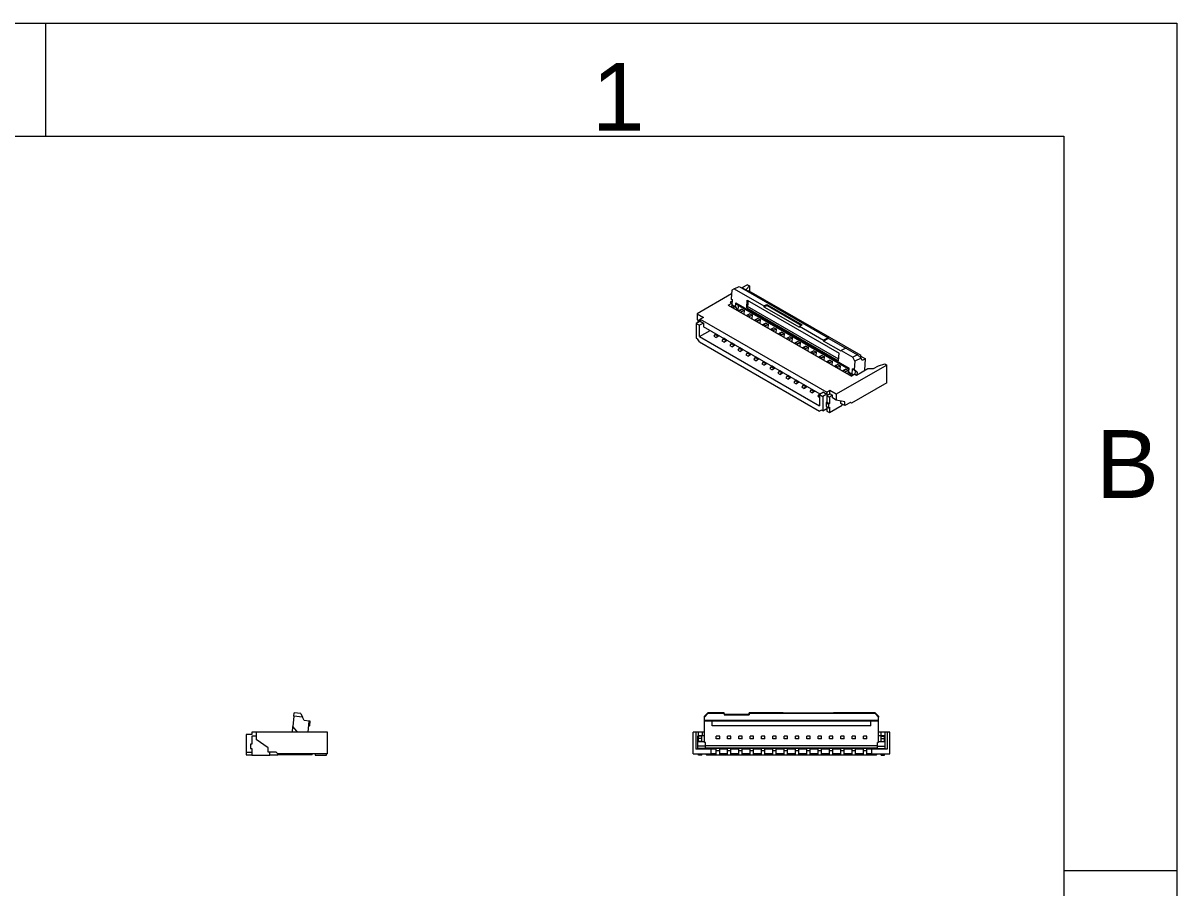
# Model space of a CAD drawing. Header units: millimetres. Extents: x 0 to 100, y 0 to 75.
# Drawn here: x 49 to 100, y 36.8 to 75 of the extents above; entities that cross this region are included whole.
import ezdxf

# ---------------------------------------------------------------- set-up
doc = ezdxf.new("R2010")
doc.units = ezdxf.units.MM
doc.layers.add('1', color=7, linetype='Continuous', true_color=0xffffff)
doc.layers.add('256', color=7, linetype='Continuous', true_color=0xffffff)
doc.styles.add('Arial', font='Arial')

msp = doc.modelspace()

# ---------------------------------------------------------------- linework, layer by layer
at = {"layer": '1', "color": 7, "linetype": 'Continuous', "lineweight": 13}
for p, q in [((80.436091, 63.252257), (80.320781, 63.186149)), ((80.436091, 63.252257), (80.647416, 63.352917)), ((80.436091, 63.252257), (81.744239, 62.496998)), ((80.647416, 63.352917), (84.586001, 61.078974)), ((81.019948, 63.428525), (80.768184, 63.283169)), ((80.797584, 63.290321), (80.774708, 63.279424)), ((80.797584, 63.290321), (81.045071, 63.147434)), ((81.104801, 63.379536), (80.96338, 63.216236)), ((81.019948, 63.428525), (81.104801, 63.379536)), ((81.104801, 63.379536), (81.104801, 63.150059)), ((80.308542, 63.017795), (78.792562, 62.142543)), ((80.320781, 63.186149), (80.293077, 62.804511)), ((80.362712, 62.748889), (80.293077, 62.804511)), ((80.293077, 62.804511), (80.363788, 62.763686)), ((80.347119, 62.534065), (80.363788, 62.763686)), ((80.96338, 63.216236), (80.944639, 63.205416)), ((80.96338, 63.216236), (80.96338, 63.194598)), ((80.986013, 62.404029), (81.010664, 62.743617)), ((81.010664, 62.743617), (85.069457, 60.400272)), ((81.080292, 63.16421), (81.045071, 63.147434)), ((81.080292, 63.16421), (86.030039, 60.306472)), ((80.17142, 62.530379), (80.319913, 62.616111)), ((80.17142, 62.530379), (85.616142, 59.386867)), ((80.360719, 62.72132), (80.249202, 62.656936)), ((80.249202, 62.656936), (80.319913, 62.616111)), ((80.319913, 62.477307), (80.291627, 62.460976)), ((80.319913, 62.616111), (80.319913, 62.477307)), ((80.350199, 62.576443), (80.31992, 62.558961)), ((80.347119, 62.534065), (80.426541, 62.383086)), ((80.347119, 62.534065), (80.495612, 62.448333)), ((80.387088, 62.405864), (80.393625, 62.409637)), ((80.393098, 62.402395), (80.395921, 62.441287)), ((80.495612, 62.448333), (80.508268, 62.622678)), ((80.495612, 62.448333), (80.575033, 62.297354)), ((80.568268, 62.537319), (80.508268, 62.622678)), ((80.508268, 62.622678), (85.514584, 59.73228)), ((85.510988, 59.683638), (80.568268, 62.537319)), ((80.612301, 62.275839), (80.628748, 62.5024)), ((80.684073, 62.299719), (80.627502, 62.267058)), ((80.775593, 62.343234), (80.684073, 62.299719)), ((80.684073, 62.299719), (80.790139, 62.238482)), ((80.790139, 62.238482), (80.733568, 62.20582)), ((80.775593, 62.343234), (80.881659, 62.281996)), ((80.881659, 62.281996), (80.790139, 62.238482)), ((80.87123, 62.13833), (80.881659, 62.281996)), ((80.986013, 62.404029), (81.024315, 62.463254)), ((80.986013, 62.404029), (85.044806, 60.060684)), ((81.043299, 62.724774), (81.024315, 62.463254)), ((85.050447, 60.138765), (81.024315, 62.463254)), ((81.741157, 62.454549), (81.867952, 62.514945)), ((81.744239, 62.496998), (81.741157, 62.454549)), ((81.741157, 62.454549), (83.310934, 61.548238)), ((81.744239, 62.496998), (81.871034, 62.557394)), ((81.867952, 62.514945), (81.871034, 62.557394)), ((83.398828, 61.631094), (81.867952, 62.514945)), ((81.871034, 62.557394), (83.440811, 61.651083)), ((78.933983, 61.815945), (78.757207, 61.713883)), ((78.757207, 61.713883), (78.898628, 61.632233)), ((78.757207, 61.713883), (78.757207, 61.06885)), ((78.792562, 62.142543), (78.792562, 61.881264)), ((78.792562, 62.142543), (79.075405, 61.979244)), ((78.792562, 61.881264), (78.859739, 61.84248)), ((78.933983, 61.885347), (78.817311, 61.817986)), ((78.877414, 61.783285), (78.817311, 61.817986)), ((78.817311, 61.817986), (78.817311, 61.748583)), ((79.075405, 61.734295), (78.898628, 61.632233)), ((79.075405, 61.979244), (78.933983, 61.897594)), ((78.933983, 61.897594), (78.933983, 61.815945)), ((78.933983, 61.897594), (84.520127, 58.672433)), ((78.933983, 61.815945), (79.075405, 61.734295)), ((79.075405, 61.734295), (79.075405, 61.570996)), ((80.860848, 62.132336), (80.87123, 62.13833)), ((81.037626, 62.095595), (80.981055, 62.062934)), ((81.129146, 62.139109), (81.037626, 62.095595)), ((81.037626, 62.095595), (81.143692, 62.034357)), ((81.143692, 62.034357), (81.087121, 62.001696)), ((81.129146, 62.139109), (81.235212, 62.077872)), ((81.235212, 62.077872), (81.143692, 62.034357)), ((81.214402, 61.928212), (81.224783, 61.934206)), ((81.224783, 61.934206), (81.235212, 62.077872)), ((81.391179, 61.891471), (81.334609, 61.858809)), ((81.4827, 61.934985), (81.391179, 61.891471)), ((81.391179, 61.891471), (81.497245, 61.830233)), ((81.497245, 61.830233), (81.440675, 61.797572)), ((81.4827, 61.934985), (81.588766, 61.873748)), ((81.588766, 61.873748), (81.497245, 61.830233)), ((81.567955, 61.724088), (81.578337, 61.730082)), ((81.578337, 61.730082), (81.588766, 61.873748)), ((81.836253, 61.730861), (81.744733, 61.687346)), ((81.836253, 61.730861), (81.942319, 61.669624)), ((78.898628, 61.13417), (78.898628, 61.632233)), ((78.898628, 61.13417), (79.365333, 61.403622)), ((84.237257, 58.590799), (79.075405, 61.570996)), ((79.595154, 61.23393), (79.528044, 61.150553)), ((79.735336, 61.187182), (79.62927, 61.248419)), ((81.744733, 61.687346), (81.688162, 61.654685)), ((81.744733, 61.687346), (81.850799, 61.626109)), ((81.850799, 61.626109), (81.794228, 61.593448)), ((81.942319, 61.669624), (81.850799, 61.626109)), ((81.921509, 61.519964), (81.93189, 61.525958)), ((81.93189, 61.525958), (81.942319, 61.669624)), ((82.098286, 61.483222), (82.041715, 61.450561)), ((82.189807, 61.526737), (82.098286, 61.483222)), ((82.098286, 61.483222), (82.204352, 61.421985)), ((82.204352, 61.421985), (82.147781, 61.389324)), ((82.189807, 61.526737), (82.295873, 61.4655)), ((82.295873, 61.4655), (82.204352, 61.421985)), ((82.275062, 61.31584), (82.285444, 61.321834)), ((82.285444, 61.321834), (82.295873, 61.4655)), ((82.45184, 61.279098), (82.395269, 61.246437)), ((82.54336, 61.322613), (82.45184, 61.279098)), ((82.45184, 61.279098), (82.557906, 61.217861)), ((82.557906, 61.217861), (82.501335, 61.1852)), ((82.54336, 61.322613), (82.649426, 61.261376)), ((82.649426, 61.261376), (82.557906, 61.217861)), ((82.638997, 61.11771), (82.649426, 61.261376)), ((83.314016, 61.590687), (83.310934, 61.548238)), ((83.314016, 61.590687), (83.440811, 61.651083)), ((83.314016, 61.590687), (84.374676, 60.978314)), ((78.757207, 61.06885), (78.813775, 61.03619)), ((78.891557, 60.901468), (78.813775, 61.03619)), ((78.891557, 60.901468), (84.209, 57.831441)), ((78.898628, 61.13417), (84.201929, 58.072308)), ((79.528044, 61.150553), (79.63411, 61.089315)), ((79.70122, 61.172692), (79.63411, 61.089315)), ((79.764126, 61.16438), (79.63411, 61.089315)), ((79.764126, 61.16438), (79.737003, 61.186044)), ((79.948707, 61.029806), (79.881598, 60.946428)), ((79.881598, 60.946428), (79.987664, 60.885191)), ((80.08889, 60.983058), (79.982824, 61.044295)), ((80.054773, 60.968568), (79.987664, 60.885191)), ((80.117679, 60.960255), (79.987664, 60.885191)), ((80.117679, 60.960255), (80.090557, 60.98192)), ((80.302261, 60.825681), (80.235151, 60.742304)), ((80.235151, 60.742304), (80.341217, 60.681067)), ((80.442443, 60.778934), (80.336377, 60.840171)), ((80.408327, 60.764444), (80.341217, 60.681067)), ((80.471232, 60.756131), (80.341217, 60.681067)), ((80.471232, 60.756131), (80.44411, 60.777796)), ((82.628615, 61.111716), (82.638997, 61.11771)), ((82.805393, 61.074974), (82.748822, 61.042313)), ((82.896913, 61.118489), (82.805393, 61.074974)), ((82.805393, 61.074974), (82.911459, 61.013737)), ((82.911459, 61.013737), (82.854888, 60.981076)), ((82.896913, 61.118489), (83.002979, 61.057251)), ((83.002979, 61.057251), (82.911459, 61.013737)), ((82.982169, 60.907592), (82.99255, 60.913585)), ((82.99255, 60.913585), (83.002979, 61.057251)), ((83.158946, 60.87085), (83.102376, 60.838189)), ((83.250467, 60.914365), (83.158946, 60.87085)), ((83.158946, 60.87085), (83.265012, 60.809613)), ((83.265012, 60.809613), (83.208442, 60.776951)), ((83.250467, 60.914365), (83.356533, 60.853127)), ((83.356533, 60.853127), (83.265012, 60.809613)), ((83.335722, 60.703467), (83.346104, 60.709461)), ((83.346104, 60.709461), (83.356533, 60.853127)), ((83.60402, 60.71024), (83.5125, 60.666726)), ((83.60402, 60.71024), (83.710086, 60.649003)), ((84.603254, 61.046212), (84.371595, 60.935866)), ((84.374676, 60.978314), (84.371595, 60.935866)), ((85.156483, 60.48271), (84.371595, 60.935866)), ((84.586001, 61.078974), (84.374676, 60.978314)), ((84.586001, 61.078974), (84.603254, 61.046212)), ((85.349242, 60.615515), (84.603254, 61.046212)), ((80.655814, 60.621557), (80.588704, 60.53818)), ((80.588704, 60.53818), (80.69477, 60.476943)), ((80.795997, 60.57481), (80.689931, 60.636047)), ((80.76188, 60.56032), (80.69477, 60.476943)), ((80.824786, 60.552007), (80.69477, 60.476943)), ((80.824786, 60.552007), (80.797664, 60.573672)), ((81.009367, 60.417433), (80.942258, 60.334056)), ((80.942258, 60.334056), (81.048324, 60.272819)), ((81.14955, 60.370686), (81.043484, 60.431923)), ((81.115434, 60.356196), (81.048324, 60.272819)), ((81.178339, 60.347883), (81.048324, 60.272819)), ((81.178339, 60.347883), (81.151217, 60.369547)), ((81.362921, 60.213309), (81.295811, 60.129932)), ((81.503103, 60.166561), (81.397037, 60.227799)), ((83.5125, 60.666726), (83.455929, 60.634065)), ((83.5125, 60.666726), (83.618566, 60.605488)), ((83.618566, 60.605488), (83.561995, 60.572827)), ((83.710086, 60.649003), (83.618566, 60.605488)), ((83.689276, 60.499343), (83.699657, 60.505337)), ((83.699657, 60.505337), (83.710086, 60.649003)), ((83.866053, 60.462602), (83.809482, 60.42994)), ((83.957573, 60.506116), (83.866053, 60.462602)), ((83.866053, 60.462602), (83.972119, 60.401364)), ((83.972119, 60.401364), (83.915548, 60.368703)), ((83.957573, 60.506116), (84.06364, 60.444879)), ((84.06364, 60.444879), (83.972119, 60.401364)), ((84.042829, 60.295219), (84.053211, 60.301213)), ((84.053211, 60.301213), (84.06364, 60.444879)), ((84.219607, 60.258477), (84.163036, 60.225816)), ((84.311127, 60.301992), (84.219607, 60.258477)), ((84.219607, 60.258477), (84.325673, 60.19724)), ((84.325673, 60.19724), (84.269102, 60.164579)), ((84.311127, 60.301992), (84.417193, 60.240755)), ((84.417193, 60.240755), (84.325673, 60.19724)), ((84.406764, 60.097089), (84.417193, 60.240755)), ((85.044806, 60.060684), (85.069457, 60.400272)), ((85.159564, 60.525159), (85.156483, 60.48271)), ((85.370889, 60.625818), (85.159564, 60.525159)), ((85.159564, 60.525159), (85.668681, 60.23122)), ((85.370889, 60.625818), (85.880006, 60.33188)), ((85.880006, 60.33188), (85.668681, 60.23122)), ((85.765503, 60.042637), (85.668681, 60.23122)), ((85.880006, 60.33188), (86.037832, 60.172355)), ((86.030039, 60.306472), (85.994819, 60.289696)), ((85.994819, 60.289696), (86.242306, 60.146809)), ((86.027454, 60.270853), (86.030039, 60.306472)), ((81.295811, 60.129932), (81.401877, 60.068695)), ((81.468987, 60.152072), (81.401877, 60.068695)), ((81.531892, 60.143759), (81.401877, 60.068695)), ((81.531892, 60.143759), (81.50477, 60.165423)), ((81.716474, 60.009185), (81.649365, 59.925808)), ((81.649365, 59.925808), (81.755431, 59.86457)), ((81.856657, 59.962437), (81.750591, 60.023675)), ((81.82254, 59.947948), (81.755431, 59.86457)), ((81.885446, 59.939635), (81.755431, 59.86457)), ((81.885446, 59.939635), (81.858324, 59.961299)), ((82.070028, 59.805061), (82.002918, 59.721684)), ((82.002918, 59.721684), (82.108984, 59.660446)), ((82.21021, 59.758313), (82.104144, 59.81955)), ((82.176094, 59.743823), (82.108984, 59.660446)), ((82.238999, 59.735511), (82.108984, 59.660446)), ((82.238999, 59.735511), (82.211877, 59.757175)), ((84.396382, 60.091095), (84.406764, 60.097089)), ((84.57316, 60.054353), (84.516589, 60.021692)), ((84.66468, 60.097868), (84.57316, 60.054353)), ((84.57316, 60.054353), (84.679226, 59.993116)), ((84.679226, 59.993116), (84.622655, 59.960455)), ((84.66468, 60.097868), (84.770746, 60.036631)), ((84.770746, 60.036631), (84.679226, 59.993116)), ((84.749936, 59.886971), (84.760317, 59.892965)), ((84.760317, 59.892965), (84.770746, 60.036631)), ((84.926713, 59.850229), (84.870143, 59.817568)), ((85.018234, 59.893744), (84.926713, 59.850229)), ((84.926713, 59.850229), (85.032779, 59.788992)), ((87.171777, 59.876765), (84.944391, 58.590783)), ((85.032779, 59.788992), (84.976209, 59.756331)), ((85.018234, 59.893744), (85.1243, 59.832507)), ((85.1243, 59.832507), (85.032779, 59.788992)), ((85.103489, 59.682847), (85.113871, 59.688841)), ((85.113871, 59.688841), (85.1243, 59.832507)), ((85.371787, 59.68962), (85.280267, 59.646105)), ((85.371787, 59.68962), (85.477853, 59.628382)), ((85.501928, 59.557935), (85.514584, 59.73228)), ((85.65042, 59.472203), (85.667089, 59.701824)), ((85.789218, 59.604271), (85.667089, 59.701824)), ((85.737799, 59.660999), (85.667089, 59.701824)), ((85.765503, 60.042637), (85.737799, 59.660999)), ((86.037832, 60.172355), (85.765503, 60.042637)), ((85.835346, 59.431775), (86.337391, 59.721631)), ((86.089592, 60.074067), (86.037832, 60.172355)), ((86.242306, 60.146809), (86.089592, 60.074067)), ((86.205932, 59.64574), (86.242306, 60.146809)), ((86.337391, 59.721631), (86.59195, 59.721631)), ((86.59195, 59.721631), (86.804082, 59.844105)), ((86.804082, 59.844105), (87.086925, 59.925755)), ((87.086925, 59.925755), (87.171777, 59.876765)), ((87.171777, 59.092929), (87.171777, 59.876765)), ((82.423581, 59.600937), (82.356471, 59.517559)), ((82.356471, 59.517559), (82.462537, 59.456322)), ((82.563763, 59.554189), (82.457697, 59.615426)), ((82.529647, 59.539699), (82.462537, 59.456322)), ((82.592553, 59.531386), (82.462537, 59.456322)), ((82.592553, 59.531386), (82.56543, 59.553051)), ((82.777134, 59.396812), (82.710025, 59.313435)), ((82.710025, 59.313435), (82.816091, 59.252198)), ((82.917317, 59.350065), (82.811251, 59.411302)), ((82.8832, 59.335575), (82.816091, 59.252198)), ((82.946106, 59.327262), (82.816091, 59.252198)), ((82.946106, 59.327262), (82.918984, 59.348927)), ((83.130688, 59.192688), (83.063578, 59.109311)), ((83.27087, 59.145941), (83.164804, 59.207178)), ((85.280267, 59.646105), (85.223696, 59.613444)), ((85.280267, 59.646105), (85.386333, 59.584868)), ((85.386333, 59.584868), (85.329764, 59.552208)), ((85.477853, 59.628382), (85.386333, 59.584868)), ((85.457042, 59.478723), (85.467424, 59.484716)), ((85.467424, 59.484716), (85.477853, 59.628382)), ((85.501928, 59.557935), (85.581349, 59.406956)), ((85.501928, 59.557935), (85.65042, 59.472203)), ((85.764635, 59.472599), (85.616142, 59.386867)), ((85.65042, 59.472203), (85.676868, 59.421926)), ((85.859929, 59.563446), (85.737799, 59.660999)), ((85.764635, 59.472599), (85.835346, 59.431775)), ((85.779056, 59.464273), (85.789218, 59.604271)), ((85.859929, 59.563446), (85.789218, 59.604271)), ((85.859929, 59.563446), (85.851028, 59.440824)), ((83.063578, 59.109311), (83.169644, 59.048074)), ((83.236754, 59.131451), (83.169644, 59.048074)), ((83.299659, 59.123138), (83.169644, 59.048074)), ((83.299659, 59.123138), (83.272537, 59.144802)), ((83.484241, 58.988564), (83.417132, 58.905187)), ((83.417132, 58.905187), (83.523198, 58.84395)), ((83.624424, 58.941817), (83.518358, 59.003054)), ((83.590307, 58.927327), (83.523198, 58.84395)), ((83.653213, 58.919014), (83.523198, 58.84395)), ((83.653213, 58.919014), (83.626091, 58.940678)), ((83.837795, 58.78444), (83.770685, 58.701063)), ((83.770685, 58.701063), (83.876751, 58.639826)), ((83.977977, 58.737692), (83.871911, 58.79893)), ((83.943861, 58.723203), (83.876751, 58.639826)), ((84.006766, 58.71489), (83.876751, 58.639826)), ((84.006766, 58.71489), (83.979644, 58.736554)), ((84.378706, 58.672433), (84.201929, 58.570371)), ((84.378706, 58.672433), (84.520127, 58.590783)), ((84.661548, 58.754082), (84.520127, 58.672433)), ((84.520127, 58.672433), (84.520127, 58.590783)), ((84.661548, 58.59487), (84.661548, 58.754082)), ((84.944391, 58.590783), (84.661548, 58.754082)), ((87.171777, 59.092929), (85.616142, 58.194782)), ((84.191348, 58.580316), (84.124238, 58.496939)), ((84.124238, 58.496939), (84.201928, 58.452084)), ((84.201929, 58.570371), (84.34335, 58.488721)), ((84.201929, 58.570371), (84.201929, 58.072308)), ((84.234858, 58.589382), (84.225464, 58.594806)), ((84.520127, 58.590783), (84.34335, 58.488721)), ((84.34335, 58.488721), (84.34335, 57.843689)), ((84.530734, 58.233566), (84.495378, 58.213153)), ((84.495378, 58.213153), (84.495378, 58.049854)), ((84.495378, 58.213153), (84.601444, 58.151916)), ((84.672155, 58.600989), (84.530734, 58.51934)), ((84.530734, 58.51934), (84.6368, 58.458102)), ((84.530734, 58.51934), (84.530734, 58.233566)), ((84.530734, 58.233566), (84.6368, 58.172329)), ((84.6368, 58.172329), (84.601444, 58.151916)), ((84.601444, 58.151916), (84.601444, 57.988617)), ((84.778221, 58.539752), (84.6368, 58.458102)), ((84.6368, 58.458102), (84.6368, 58.172329)), ((84.672155, 58.600989), (84.778221, 58.539752)), ((84.778221, 58.425443), (84.778221, 58.539752)), ((84.944391, 58.329504), (84.778221, 58.425443)), ((84.944391, 58.590783), (84.944391, 58.329504)), ((85.318037, 58.243125), (84.944391, 58.329504)), ((85.151867, 58.175764), (85.151867, 58.281539)), ((85.318037, 58.079826), (85.151867, 58.175764)), ((85.202485, 58.098844), (85.202485, 58.146541)), ((85.318037, 58.079826), (85.318037, 58.243125)), ((85.566645, 58.22336), (85.318037, 58.079826)), ((85.616142, 58.194782), (85.566645, 58.22336)), ((84.286782, 57.876349), (84.209, 57.831441)), ((84.34335, 57.843689), (84.286782, 57.876349)), ((84.34335, 57.843689), (84.530743, 57.95188)), ((84.495378, 58.049854), (84.601444, 57.988617)), ((84.530734, 58.02944), (84.530734, 57.833483)), ((84.530734, 57.833483), (84.6368, 57.772245)), ((84.601444, 57.988617), (84.6368, 58.009029)), ((84.6368, 57.772245), (85.202485, 58.098844)), ((84.6368, 58.009029), (84.6368, 57.772245)), ((60.969093, 44.339401), (60.982167, 44.48883)), ((61.281025, 44.462683), (60.982167, 44.48883)), ((61.281025, 44.462683), (61.354225, 44.305706)), ((79.114492, 44.339401), (79.264492, 44.48883)), ((79.264492, 44.462683), (79.114492, 44.305706)), ((79.984492, 44.48883), (79.264492, 44.48883)), ((79.264492, 44.462683), (79.264492, 44.48883)), ((79.984492, 44.462683), (79.264492, 44.462683)), ((79.984492, 44.462683), (79.984492, 44.48883)), ((79.984492, 44.462683), (79.984492, 44.410357)), ((79.984492, 44.43902), (81.094492, 44.43902)), ((79.984492, 44.410357), (81.094492, 44.410357)), ((81.094492, 44.462683), (81.094492, 44.48883)), ((82.594492, 44.48883), (81.094492, 44.48883)), ((86.664492, 44.462683), (81.094492, 44.462683)), ((81.094492, 44.462683), (81.094492, 44.410357)), ((82.594492, 44.48883), (82.594492, 44.473142)), ((84.814492, 44.473142), (82.594492, 44.473142)), ((86.664492, 44.48883), (84.814492, 44.48883)), ((84.814492, 44.48883), (84.814492, 44.473142)), ((86.664492, 44.48883), (86.814492, 44.339401)), ((86.664492, 44.48883), (86.664492, 44.462683)), ((86.814492, 44.305706), (86.664492, 44.462683)), ((60.908067, 43.641864), (60.929914, 43.891581)), ((60.969093, 44.339401), (60.929914, 43.891581)), ((61.102632, 43.685745), (60.929914, 43.891581)), ((61.354225, 44.305706), (60.969093, 44.339401)), ((61.427424, 44.148729), (61.354225, 44.305706)), ((61.643394, 44.129834), (61.427424, 44.148729)), ((61.600704, 43.641877), (61.643394, 44.129834)), ((61.625963, 43.930595), (61.675773, 43.926237)), ((61.693204, 44.125476), (61.643394, 44.129834)), ((61.675773, 43.926237), (61.693204, 44.125476)), ((79.114492, 44.305706), (79.114492, 44.339401)), ((79.114492, 44.148729), (79.114492, 44.305706)), ((86.814492, 44.148729), (79.114492, 44.148729)), ((79.114492, 44.129834), (79.114492, 44.148729)), ((79.114492, 43.177693), (79.114492, 44.129834)), ((79.464492, 44.129834), (79.114492, 44.129834)), ((79.464492, 44.125476), (79.464492, 44.129834)), ((79.464492, 43.926237), (79.464492, 44.125476)), ((86.464492, 44.125476), (79.464492, 44.125476)), ((86.464492, 43.926237), (79.464492, 43.926237)), ((86.464492, 44.125476), (86.464492, 44.129834)), ((86.814492, 44.129834), (86.464492, 44.129834)), ((86.464492, 43.926237), (86.464492, 44.125476)), ((86.814492, 44.339401), (86.814492, 44.305706)), ((86.814492, 44.148729), (86.814492, 44.305706)), ((86.814492, 44.129834), (86.814492, 44.148729)), ((86.814492, 43.177693), (86.814492, 44.129834)), ((59.107866, 43.541864), (58.857866, 43.541864)), ((58.857866, 43.541864), (58.857866, 42.751864)), ((59.307866, 43.641864), (59.107866, 43.641864)), ((59.107866, 43.641864), (59.107866, 43.541864)), ((59.107866, 43.461864), (59.107866, 43.111864)), ((59.307866, 43.461864), (59.107866, 43.461864)), ((62.457866, 43.641864), (59.307866, 43.641864)), ((59.307866, 43.641864), (59.307866, 43.321864)), ((61.102632, 43.685745), (61.098793, 43.641863)), ((62.457866, 42.681864), (62.457866, 43.641864)), ((78.614492, 42.681864), (78.614492, 43.641864)), ((78.734492, 43.641864), (78.614492, 43.641864)), ((78.834492, 43.641864), (78.734492, 43.641864)), ((78.734492, 43.641864), (78.734492, 42.891864)), ((78.824492, 42.891864), (78.824492, 43.471864)), ((78.834492, 43.471864), (78.824492, 43.471864)), ((79.014492, 43.641864), (78.834492, 43.641864)), ((78.834492, 43.641864), (78.834492, 43.471864)), ((79.014492, 43.471864), (78.834492, 43.471864)), ((78.849492, 43.364567), (78.849492, 43.461864)), ((78.999492, 43.461864), (78.849492, 43.461864)), ((78.849492, 43.221864), (78.849492, 43.364567)), ((78.999492, 43.364567), (78.999492, 43.461864)), ((78.999492, 43.221864), (78.999492, 43.364567)), ((79.114492, 43.641864), (79.014492, 43.641864)), ((79.014492, 43.641864), (79.014492, 43.471864)), ((79.114492, 43.471864), (79.014492, 43.471864)), ((79.639492, 43.461864), (79.639492, 43.466497)), ((79.789492, 43.466497), (79.639492, 43.466497)), ((79.789492, 43.461864), (79.639492, 43.461864)), ((79.639492, 43.341864), (79.639492, 43.461864)), ((79.789492, 43.461864), (79.789492, 43.466497)), ((79.789492, 43.341864), (79.789492, 43.461864)), ((80.139492, 43.461864), (80.139492, 43.466497)), ((80.289492, 43.466497), (80.139492, 43.466497)), ((80.139492, 43.341864), (80.139492, 43.461864)), ((80.289492, 43.461864), (80.139492, 43.461864)), ((80.289492, 43.461864), (80.289492, 43.466497)), ((80.289492, 43.341864), (80.289492, 43.461864)), ((80.639492, 43.461864), (80.639492, 43.466497)), ((80.789492, 43.466497), (80.639492, 43.466497)), ((80.639492, 43.341864), (80.639492, 43.461864)), ((80.789492, 43.461864), (80.639492, 43.461864)), ((80.789492, 43.461864), (80.789492, 43.466497)), ((80.789492, 43.341864), (80.789492, 43.461864)), ((81.139492, 43.461864), (81.139492, 43.466497)), ((81.289492, 43.466497), (81.139492, 43.466497)), ((81.139492, 43.341864), (81.139492, 43.461864)), ((81.289492, 43.461864), (81.139492, 43.461864)), ((81.289492, 43.461864), (81.289492, 43.466497)), ((81.289492, 43.341864), (81.289492, 43.461864)), ((81.639492, 43.461864), (81.639492, 43.466497)), ((81.789492, 43.466497), (81.639492, 43.466497)), ((81.639492, 43.341864), (81.639492, 43.461864)), ((81.789492, 43.461864), (81.639492, 43.461864)), ((81.789492, 43.461864), (81.789492, 43.466497)), ((81.789492, 43.341864), (81.789492, 43.461864)), ((82.139492, 43.461864), (82.139492, 43.466497)), ((82.289492, 43.466497), (82.139492, 43.466497)), ((82.139492, 43.341864), (82.139492, 43.461864)), ((82.289492, 43.461864), (82.139492, 43.461864)), ((82.289492, 43.461864), (82.289492, 43.466497)), ((82.289492, 43.341864), (82.289492, 43.461864)), ((82.639492, 43.461864), (82.639492, 43.466497)), ((82.789492, 43.466497), (82.639492, 43.466497)), ((82.639492, 43.341864), (82.639492, 43.461864)), ((82.789492, 43.461864), (82.639492, 43.461864)), ((82.789492, 43.461864), (82.789492, 43.466497)), ((82.789492, 43.341864), (82.789492, 43.461864)), ((83.139492, 43.461864), (83.139492, 43.466497)), ((83.289492, 43.466497), (83.139492, 43.466497)), ((83.139492, 43.341864), (83.139492, 43.461864)), ((83.289492, 43.461864), (83.139492, 43.461864)), ((83.289492, 43.461864), (83.289492, 43.466497)), ((83.289492, 43.341864), (83.289492, 43.461864)), ((83.639492, 43.461864), (83.639492, 43.466497)), ((83.789492, 43.466497), (83.639492, 43.466497)), ((83.789492, 43.461864), (83.639492, 43.461864)), ((83.639492, 43.341864), (83.639492, 43.461864)), ((83.789492, 43.461864), (83.789492, 43.466497)), ((83.789492, 43.341864), (83.789492, 43.461864)), ((84.139492, 43.461864), (84.139492, 43.466497)), ((84.289492, 43.466497), (84.139492, 43.466497)), ((84.139492, 43.341864), (84.139492, 43.461864)), ((84.289492, 43.461864), (84.139492, 43.461864)), ((84.289492, 43.461864), (84.289492, 43.466497)), ((84.289492, 43.341864), (84.289492, 43.461864)), ((84.639492, 43.461864), (84.639492, 43.466497)), ((84.789492, 43.466497), (84.639492, 43.466497)), ((84.639492, 43.341864), (84.639492, 43.461864)), ((84.789492, 43.461864), (84.639492, 43.461864)), ((84.789492, 43.461864), (84.789492, 43.466497)), ((84.789492, 43.341864), (84.789492, 43.461864)), ((85.139492, 43.461864), (85.139492, 43.466497)), ((85.289492, 43.466497), (85.139492, 43.466497)), ((85.289492, 43.461864), (85.139492, 43.461864)), ((85.139492, 43.341864), (85.139492, 43.461864)), ((85.289492, 43.461864), (85.289492, 43.466497)), ((85.289492, 43.341864), (85.289492, 43.461864)), ((85.639492, 43.461864), (85.639492, 43.466497)), ((85.789492, 43.466497), (85.639492, 43.466497)), ((85.639492, 43.341864), (85.639492, 43.461864)), ((85.789492, 43.461864), (85.639492, 43.461864)), ((85.789492, 43.461864), (85.789492, 43.466497)), ((85.789492, 43.341864), (85.789492, 43.461864)), ((86.139492, 43.461864), (86.139492, 43.466497)), ((86.289492, 43.466497), (86.139492, 43.466497)), ((86.139492, 43.341864), (86.139492, 43.461864)), ((86.289492, 43.461864), (86.139492, 43.461864)), ((86.289492, 43.461864), (86.289492, 43.466497)), ((86.289492, 43.341864), (86.289492, 43.461864)), ((86.914492, 43.641864), (86.814492, 43.641864)), ((86.914492, 43.471864), (86.814492, 43.471864)), ((87.094492, 43.641864), (86.914492, 43.641864)), ((86.914492, 43.641864), (86.914492, 43.471864)), ((87.094492, 43.471864), (86.914492, 43.471864)), ((86.929492, 43.461864), (87.079492, 43.461864)), ((86.929492, 43.364567), (86.929492, 43.461864)), ((86.929492, 43.221864), (86.929492, 43.364567)), ((87.079492, 43.364567), (87.079492, 43.461864)), ((87.079492, 43.221864), (87.079492, 43.364567)), ((87.194492, 43.641864), (87.094492, 43.641864)), ((87.094492, 43.641864), (87.094492, 43.471864)), ((87.094492, 43.471864), (87.104492, 43.471864)), ((87.104492, 42.891864), (87.104492, 43.471864)), ((87.314492, 43.641864), (87.194492, 43.641864)), ((87.194492, 43.641864), (87.194492, 42.891864)), ((87.314492, 42.681864), (87.314492, 43.641864)), ((59.107866, 43.111864), (59.057866, 43.111864)), ((59.057866, 43.111864), (59.057866, 42.911864)), ((59.057866, 42.911864), (59.107866, 42.911864)), ((59.107866, 42.911864), (59.107866, 42.621864)), ((59.83628, 42.951864), (59.307866, 43.321864)), ((59.83628, 42.751864), (59.83628, 42.951864)), ((79.414492, 42.891864), (78.734492, 42.891864)), ((79.114492, 43.211864), (78.824492, 43.211864)), ((78.849492, 43.211864), (78.849492, 43.221864)), ((78.999492, 43.221864), (78.849492, 43.221864)), ((78.999492, 43.211864), (78.999492, 43.221864)), ((79.164492, 43.177693), (79.114492, 43.177693)), ((79.164492, 43.027047), (79.164492, 43.177693)), ((79.164492, 42.914928), (79.164492, 43.027047)), ((79.164492, 42.951864), (86.764492, 42.951864)), ((79.164492, 42.891864), (79.164492, 42.914928)), ((79.639492, 42.891864), (79.414492, 42.891864)), ((79.414492, 42.681864), (79.414492, 42.891864)), ((79.789492, 43.341864), (79.639492, 43.341864)), ((79.639492, 42.811864), (79.639492, 42.911864)), ((79.789492, 42.911864), (79.639492, 42.911864)), ((79.789492, 42.811864), (79.789492, 42.911864)), ((80.139492, 42.891864), (79.789492, 42.891864)), ((80.289492, 43.341864), (80.139492, 43.341864)), ((80.139492, 42.811864), (80.139492, 42.911864)), ((80.289492, 42.911864), (80.139492, 42.911864)), ((80.289492, 42.811864), (80.289492, 42.911864)), ((80.639492, 42.891864), (80.289492, 42.891864)), ((80.789492, 43.341864), (80.639492, 43.341864)), ((80.639492, 42.811864), (80.639492, 42.911864)), ((80.789492, 42.911864), (80.639492, 42.911864)), ((80.789492, 42.811864), (80.789492, 42.911864)), ((81.139492, 42.891864), (80.789492, 42.891864)), ((81.289492, 43.341864), (81.139492, 43.341864)), ((81.139492, 42.811864), (81.139492, 42.911864)), ((81.289492, 42.911864), (81.139492, 42.911864)), ((81.289492, 42.811864), (81.289492, 42.911864)), ((81.639492, 42.891864), (81.289492, 42.891864)), ((81.789492, 43.341864), (81.639492, 43.341864)), ((81.639492, 42.811864), (81.639492, 42.911864)), ((81.789492, 42.911864), (81.639492, 42.911864)), ((81.789492, 42.811864), (81.789492, 42.911864)), ((82.139492, 42.891864), (81.789492, 42.891864)), ((82.289492, 43.341864), (82.139492, 43.341864)), ((82.139492, 42.811864), (82.139492, 42.911864)), ((82.289492, 42.911864), (82.139492, 42.911864)), ((82.289492, 42.811864), (82.289492, 42.911864)), ((82.639492, 42.891864), (82.289492, 42.891864)), ((82.789492, 43.341864), (82.639492, 43.341864)), ((82.639492, 42.811864), (82.639492, 42.911864)), ((82.789492, 42.911864), (82.639492, 42.911864)), ((82.789492, 42.811864), (82.789492, 42.911864)), ((83.139492, 42.891864), (82.789492, 42.891864)), ((83.289492, 43.341864), (83.139492, 43.341864)), ((83.139492, 42.811864), (83.139492, 42.911864)), ((83.289492, 42.911864), (83.139492, 42.911864)), ((83.289492, 42.811864), (83.289492, 42.911864)), ((83.639492, 42.891864), (83.289492, 42.891864)), ((83.789492, 43.341864), (83.639492, 43.341864)), ((83.639492, 42.811864), (83.639492, 42.911864)), ((83.789492, 42.911864), (83.639492, 42.911864)), ((83.789492, 42.811864), (83.789492, 42.911864)), ((84.139492, 42.891864), (83.789492, 42.891864)), ((84.289492, 43.341864), (84.139492, 43.341864)), ((84.139492, 42.811864), (84.139492, 42.911864)), ((84.289492, 42.911864), (84.139492, 42.911864)), ((84.289492, 42.811864), (84.289492, 42.911864)), ((84.639492, 42.891864), (84.289492, 42.891864)), ((84.789492, 43.341864), (84.639492, 43.341864)), ((84.639492, 42.811864), (84.639492, 42.911864)), ((84.789492, 42.911864), (84.639492, 42.911864)), ((84.789492, 42.811864), (84.789492, 42.911864)), ((85.139492, 42.891864), (84.789492, 42.891864)), ((85.289492, 43.341864), (85.139492, 43.341864)), ((85.139492, 42.811864), (85.139492, 42.911864)), ((85.289492, 42.911864), (85.139492, 42.911864)), ((85.289492, 42.811864), (85.289492, 42.911864)), ((85.639492, 42.891864), (85.289492, 42.891864)), ((85.789492, 43.341864), (85.639492, 43.341864)), ((85.639492, 42.811864), (85.639492, 42.911864)), ((85.789492, 42.911864), (85.639492, 42.911864)), ((85.789492, 42.811864), (85.789492, 42.911864)), ((86.139492, 42.891864), (85.789492, 42.891864)), ((86.289492, 43.341864), (86.139492, 43.341864)), ((86.139492, 42.811864), (86.139492, 42.911864)), ((86.289492, 42.911864), (86.139492, 42.911864)), ((86.289492, 42.811864), (86.289492, 42.911864)), ((86.514492, 42.891864), (86.289492, 42.891864)), ((86.514492, 42.681864), (86.514492, 42.891864)), ((87.194492, 42.891864), (86.514492, 42.891864)), ((86.764492, 43.027047), (86.764492, 43.177693)), ((86.814492, 43.177693), (86.764492, 43.177693)), ((86.764492, 42.914928), (86.764492, 43.027047)), ((86.764492, 42.891864), (86.764492, 42.914928)), ((87.104492, 43.211864), (86.814492, 43.211864)), ((86.929492, 43.211864), (86.929492, 43.221864)), ((86.929492, 43.221864), (87.079492, 43.221864)), ((87.079492, 43.211864), (87.079492, 43.221864)), ((58.857866, 42.751864), (58.857866, 42.641864)), ((58.857866, 42.751864), (59.107866, 42.751864)), ((58.857866, 42.641864), (59.107875, 42.641864)), ((59.107866, 42.621864), (59.907866, 42.621864)), ((60.187866, 42.751864), (59.83628, 42.751864)), ((59.907866, 42.621864), (59.907866, 42.751864)), ((59.907866, 42.641864), (60.257866, 42.641864)), ((60.257866, 42.681864), (60.187866, 42.751864)), ((60.257866, 42.641864), (60.257866, 42.681864)), ((62.457866, 42.681864), (60.257866, 42.681864)), ((61.777866, 42.641864), (60.257866, 42.641864)), ((61.777866, 42.641864), (61.777866, 42.681864)), ((61.907866, 42.681864), (61.907866, 42.621864)), ((61.907866, 42.621864), (62.407866, 42.621864)), ((62.407866, 42.621864), (62.407866, 42.681865)), ((78.614492, 42.681864), (79.414492, 42.681864)), ((78.849492, 42.621864), (78.849492, 42.681865)), ((78.999492, 42.621864), (78.849492, 42.621864)), ((78.999492, 42.621864), (78.999492, 42.681865)), ((79.204492, 42.641864), (79.164492, 42.681864)), ((79.204492, 42.641864), (79.204492, 42.681864)), ((79.204492, 42.641864), (79.639595, 42.641864)), ((79.639492, 42.681864), (79.414492, 42.681864)), ((79.639492, 42.621864), (79.639492, 42.811864)), ((79.789492, 42.811864), (79.639492, 42.811864)), ((79.789492, 42.621864), (79.639492, 42.621864)), ((79.789492, 42.621864), (79.789492, 42.811864)), ((80.139492, 42.681864), (79.789492, 42.681864)), ((79.789525, 42.641864), (80.139557, 42.641864)), ((80.289492, 42.811864), (80.139492, 42.811864)), ((80.139492, 42.621864), (80.139492, 42.811864)), ((80.289492, 42.621864), (80.139492, 42.621864)), ((80.289492, 42.621864), (80.289492, 42.811864)), ((80.639492, 42.681864), (80.289492, 42.681864)), ((80.289605, 42.641864), (80.63952, 42.641864)), ((80.639492, 42.621864), (80.639492, 42.811864)), ((80.789492, 42.811864), (80.639492, 42.811864)), ((80.789492, 42.621864), (80.639492, 42.621864)), ((80.789492, 42.621864), (80.789492, 42.811864)), ((81.139492, 42.681864), (80.789492, 42.681864)), ((80.789567, 42.641864), (81.1396, 42.641864)), ((81.289492, 42.811864), (81.139492, 42.811864)), ((81.139492, 42.621864), (81.139492, 42.811864)), ((81.289492, 42.621864), (81.139492, 42.621864)), ((81.289492, 42.621864), (81.289492, 42.811864)), ((81.639492, 42.681864), (81.289492, 42.681864)), ((81.28953, 42.641864), (81.639562, 42.641864)), ((81.789492, 42.811864), (81.639492, 42.811864)), ((81.639492, 42.621864), (81.639492, 42.811864)), ((81.789492, 42.621864), (81.639492, 42.621864)), ((81.789492, 42.621864), (81.789492, 42.811864)), ((82.139492, 42.681864), (81.789492, 42.681864)), ((81.789492, 42.641864), (82.139525, 42.641864)), ((82.289492, 42.811864), (82.139492, 42.811864)), ((82.139492, 42.621864), (82.139492, 42.811864)), ((82.289492, 42.621864), (82.139492, 42.621864)), ((82.289492, 42.621864), (82.289492, 42.811864)), ((82.639492, 42.681864), (82.289492, 42.681864)), ((82.289572, 42.641864), (82.639605, 42.641864)), ((82.639492, 42.621864), (82.639492, 42.811864)), ((82.789492, 42.811864), (82.639492, 42.811864)), ((82.789492, 42.621864), (82.639492, 42.621864)), ((82.789492, 42.621864), (82.789492, 42.811864)), ((83.139492, 42.681864), (82.789492, 42.681864)), ((82.789535, 42.641864), (83.13945, 42.641864)), ((83.139492, 42.621864), (83.139492, 42.811864)), ((83.289492, 42.811864), (83.139492, 42.811864)), ((83.289492, 42.621864), (83.139492, 42.621864)), ((83.28938, 42.641864), (83.639412, 42.641864)), ((83.289492, 42.621864), (83.289492, 42.811864)), ((83.639492, 42.681864), (83.289492, 42.681864)), ((83.789492, 42.811864), (83.639492, 42.811864)), ((83.639492, 42.621864), (83.639492, 42.811864)), ((83.789492, 42.621864), (83.639492, 42.621864)), ((83.78946, 42.641864), (84.139492, 42.641864)), ((83.789492, 42.621864), (83.789492, 42.811864)), ((84.139492, 42.681864), (83.789492, 42.681864)), ((84.289492, 42.811864), (84.139492, 42.811864)), ((84.139492, 42.621864), (84.139492, 42.811864)), ((84.289492, 42.621864), (84.139492, 42.621864)), ((84.289422, 42.641864), (84.639455, 42.641864)), ((84.289492, 42.621864), (84.289492, 42.811864)), ((84.639492, 42.681864), (84.289492, 42.681864)), ((84.789492, 42.811864), (84.639492, 42.811864)), ((84.639492, 42.621864), (84.639492, 42.811864)), ((84.789492, 42.621864), (84.639492, 42.621864)), ((84.789385, 42.641864), (85.139417, 42.641864)), ((84.789492, 42.621864), (84.789492, 42.811864)), ((85.139492, 42.681864), (84.789492, 42.681864)), ((85.289492, 42.811864), (85.139492, 42.811864)), ((85.139492, 42.621864), (85.139492, 42.811864)), ((85.289492, 42.621864), (85.139492, 42.621864)), ((85.289465, 42.641864), (85.63938, 42.641864)), ((85.289492, 42.621864), (85.289492, 42.811864)), ((85.639492, 42.681864), (85.289492, 42.681864)), ((85.639492, 42.621864), (85.639492, 42.811864)), ((85.789492, 42.811864), (85.639492, 42.811864)), ((85.789492, 42.621864), (85.639492, 42.621864)), ((85.789427, 42.641864), (86.13946, 42.641864)), ((85.789492, 42.621864), (85.789492, 42.811864)), ((86.139492, 42.681864), (85.789492, 42.681864)), ((86.289492, 42.811864), (86.139492, 42.811864)), ((86.139492, 42.621864), (86.139492, 42.811864)), ((86.289492, 42.621864), (86.139492, 42.621864)), ((86.28939, 42.641864), (86.724492, 42.641864)), ((86.289492, 42.621864), (86.289492, 42.811864)), ((86.514492, 42.681864), (86.289492, 42.681864)), ((86.514492, 42.681864), (87.314492, 42.681864)), ((86.724492, 42.641864), (86.764492, 42.681864)), ((86.724492, 42.641864), (86.724492, 42.681864)), ((86.929492, 42.621864), (86.929492, 42.681865)), ((86.929492, 42.621864), (87.079492, 42.621864)), ((87.079492, 42.621864), (87.079492, 42.681865))]:
    msp.add_line(p, q, dxfattribs=at)
at = {"layer": '1', "color": 74, "linetype": 'Continuous', "lineweight": 13}
for p, q in [((79.595154, 61.23393), (79.70122, 61.172692)), ((79.948707, 61.029806), (80.054773, 60.968568)), ((80.302261, 60.825681), (80.408327, 60.764444)), ((80.655814, 60.621557), (80.76188, 60.56032)), ((81.009367, 60.417433), (81.115434, 60.356196)), ((81.362921, 60.213309), (81.468987, 60.152072)), ((81.716474, 60.009185), (81.82254, 59.947948)), ((82.070028, 59.805061), (82.176094, 59.743823)), ((82.423581, 59.600937), (82.529647, 59.539699)), ((82.777134, 59.396812), (82.8832, 59.335575)), ((83.130688, 59.192688), (83.236754, 59.131451)), ((83.484241, 58.988564), (83.590307, 58.927327)), ((83.837795, 58.78444), (83.943861, 58.723203)), ((84.191348, 58.580316), (84.205253, 58.572288)), ((78.999492, 43.364567), (78.849492, 43.364567)), ((86.929492, 43.364567), (87.079492, 43.364567)), ((79.164492, 43.027047), (78.824492, 43.027047)), ((79.164492, 42.914928), (78.824492, 42.914928)), ((86.764492, 43.03402), (79.164492, 43.03402)), ((86.764492, 43.027047), (87.104492, 43.027047)), ((86.764492, 42.914928), (87.104492, 42.914928))]:
    msp.add_line(p, q, dxfattribs=at)
at = {"layer": '1', "color": 7, "linetype": 'Continuous', "lineweight": 13}
for centre, start_param, end_param in [((79.60927, 61.213778), 0.000021564, 1.307946742), ((79.715336, 61.152541), 6.195918845, 7.59113205), ((79.962824, 61.009654), 0.000021564, 1.307946742), ((80.06889, 60.948417), 6.195918845, 7.59113205), ((80.316377, 60.80553), 0.000021564, 1.307946742), ((80.422443, 60.744293), 6.195918845, 7.59113205), ((80.669931, 60.601406), 0.000021564, 1.307946742), ((80.775997, 60.540169), 6.195918845, 7.59113205), ((81.023484, 60.397282), 0.000021564, 1.307946742), ((81.12955, 60.336045), 6.195918845, 7.59113205), ((81.377037, 60.193158), 0.000021564, 1.307946742), ((81.483103, 60.13192), 6.195918845, 7.59113205), ((81.730591, 59.989034), 0.000021564, 1.307946742), ((81.836657, 59.927796), 6.195918845, 7.59113205), ((82.084144, 59.784909), 0.000021564, 1.307946742), ((82.19021, 59.723672), 6.195918845, 7.59113205), ((82.437697, 59.580785), 0.000021564, 1.307946742), ((82.543763, 59.519548), 6.195918845, 7.59113205), ((82.791251, 59.376661), 0.000021564, 1.307946742), ((82.897317, 59.315424), 6.195918845, 7.59113205), ((83.144804, 59.172537), 0.000021564, 1.307946742), ((83.25087, 59.1113), 6.195918845, 7.59113205), ((83.498358, 58.968413), 0.000021564, 1.307946742), ((83.604424, 58.907176), 6.195918845, 7.59113205), ((83.851911, 58.764289), 0.000021564, 1.307946742), ((83.957977, 58.703051), 6.195918845, 7.59113205), ((84.205464, 58.560164), 0.000021564, 1.307946742)]:
    msp.add_ellipse(centre, major_axis=(0.02, 0.034641), ratio=0.57735, start_param=start_param, end_param=end_param, dxfattribs=at)
at = {"layer": '256', "color": 163, "linetype": 'Continuous', "lineweight": 13}
for p, q in [((0, 75), (100, 75)), ((50, 70), (50, 75)), ((100, 75), (100, 0)), ((5, 70), (95, 70)), ((95, 70), (95, 5)), ((100, 37.5), (95, 37.5))]:
    msp.add_line(p, q, dxfattribs=at)

# ---------------------------------------------------------------- texts
at = {"layer": '256', "color": 7, "linetype": 'Continuous', "lineweight": 13, "char_height": 3, "attachment_point": 7, "line_spacing_factor": 1.047437, "style": 'Arial'}
for s, insert in [('\\fArial|b0|i0;\\W1.0000;1', (74.143584, 70.240745)), ('\\fArial|b0|i0;\\W1.0000;B', (96.411319, 53.996884))]:
    msp.add_mtext(s, dxfattribs=dict(at, insert=insert))

doc.saveas('drawing.dxf')
